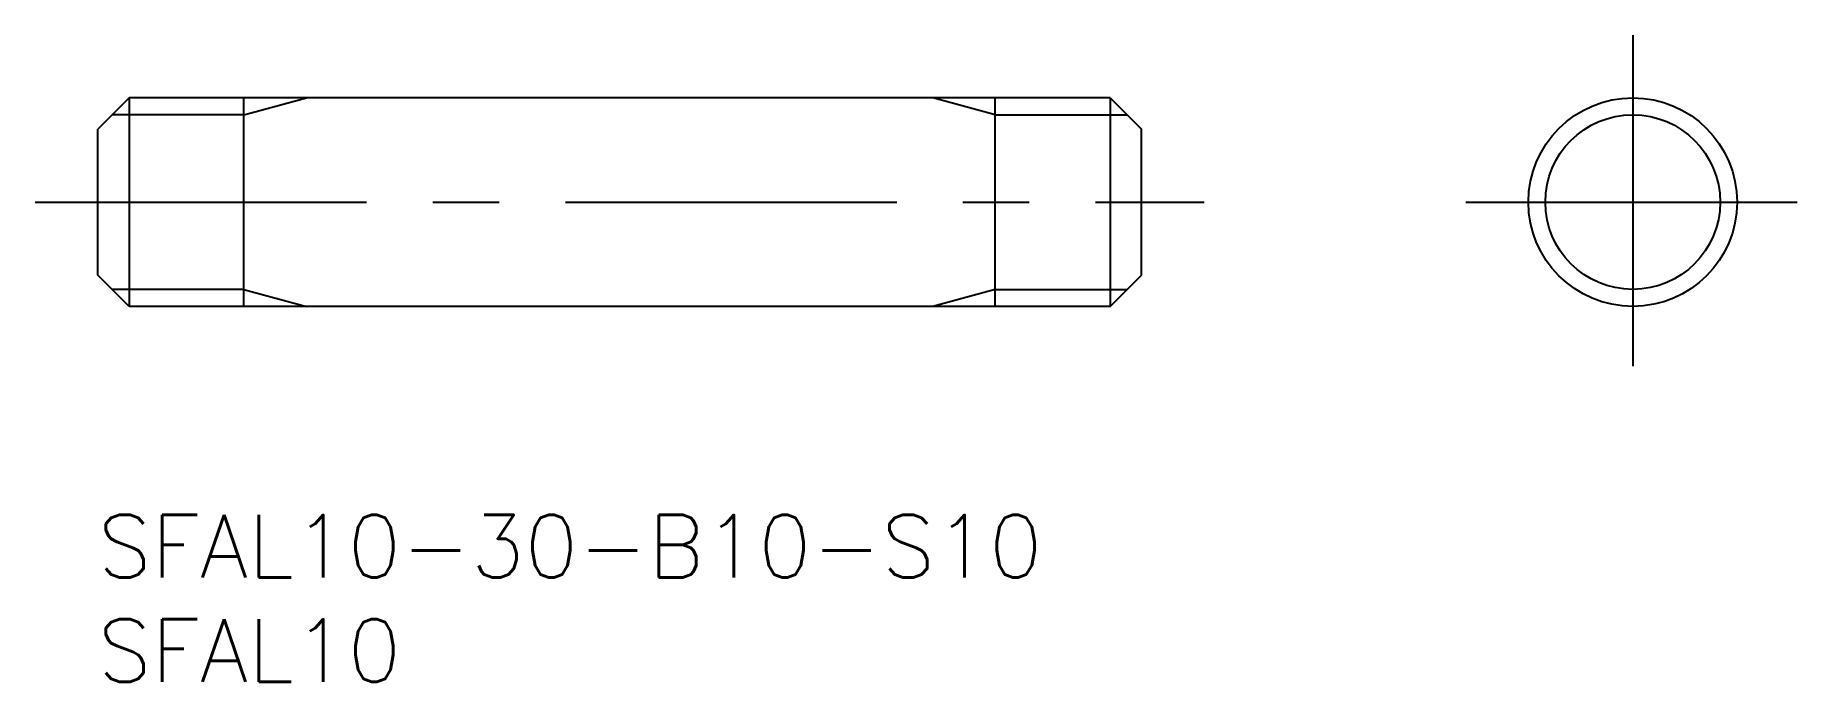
# Model space of a CAD drawing. Extents: x -3 to 81.5, y -8 to 23.
import ezdxf

# ---------------------------------------------------------------- set-up
doc = ezdxf.new("R2010")
doc.units = 0
doc.header["$LTSCALE"] = 0.5
doc.linetypes.add('CENTER', pattern=[50.8, 31.75, -6.35, 6.35, -6.35])
for name, color, linetype in [('MSM_CENTER', 1, 'CENTER'), ('MSM_CONTINUOUS', 7, 'CONTINUOUS'), ('MSM_NARROW', 5, 'CONTINUOUS'), ('MSM_PART_NUMBER', 7, 'CONTINUOUS')]:
    doc.layers.add(name, color=color, linetype=linetype)
doc.styles.get("Standard").update_dxf_attribs({"font": 'txt.shx', "height": 1, "bigfont": 'bigfont.shx'})

# ---------------------------------------------------------------- blocks, each defined once
blk = doc.blocks.new('*U6')
at = {"layer": 'MSM_PART_NUMBER'}
blk.add_text('SFAL10-30-B10-S10', height=3, dxfattribs=at).set_placement((0, -3))
blk = doc.blocks.new('*U7')
at = {"layer": 'MSM_PART_NUMBER'}
blk.add_text('SFAL10', height=3, dxfattribs=at).set_placement((0, -8))

msp = doc.modelspace()

# ---------------------------------------------------------------- linework, layer by layer
at = {"layer": 'MSM_CENTER'}
for p, q in [((73.544, 23), (73.544, 7)), ((-3, 15), (53, 15)), ((65.544, 15), (81.544, 15))]:
    msp.add_line(p, q, dxfattribs=at)
at = {"layer": 'MSM_CONTINUOUS'}
for p, q in [((1.5, 20), (0, 18.5)), ((48.5, 20), (1.5, 20)), ((1.5, 20), (1.5, 10)), ((7, 10), (7, 20)), ((43, 10), (43, 20)), ((48.5, 20), (50, 18.5)), ((48.5, 20), (48.5, 10)), ((0, 11.5), (0, 18.5)), ((50, 11.5), (50, 18.5)), ((1.5, 10), (0, 11.5)), ((48.5, 10), (50, 11.5)), ((48.5, 10), (1.5, 10))]:
    msp.add_line(p, q, dxfattribs=at)
msp.add_circle((73.544, 15), 5, dxfattribs=at)
at = {"layer": 'MSM_NARROW'}
for p, q in [((7, 19.188), (10, 20)), ((43, 19.188), (40, 20)), ((7, 19.188), (0.688, 19.188)), ((43, 19.188), (49.312, 19.188)), ((7, 10.812), (0.688, 10.812)), ((7, 10.812), (10, 10)), ((43, 10.812), (40, 10)), ((43, 10.812), (49.312, 10.812))]:
    msp.add_line(p, q, dxfattribs=at)
msp.add_circle((73.544, 15), 4.188, dxfattribs=at)

# ---------------------------------------------------------------- block references
at = {"layer": 'MSM_CONTINUOUS'}
for name in ['*U6', '*U7']:
    msp.add_blockref(name, (0, 0), dxfattribs=at)

doc.saveas('drawing.dxf')
